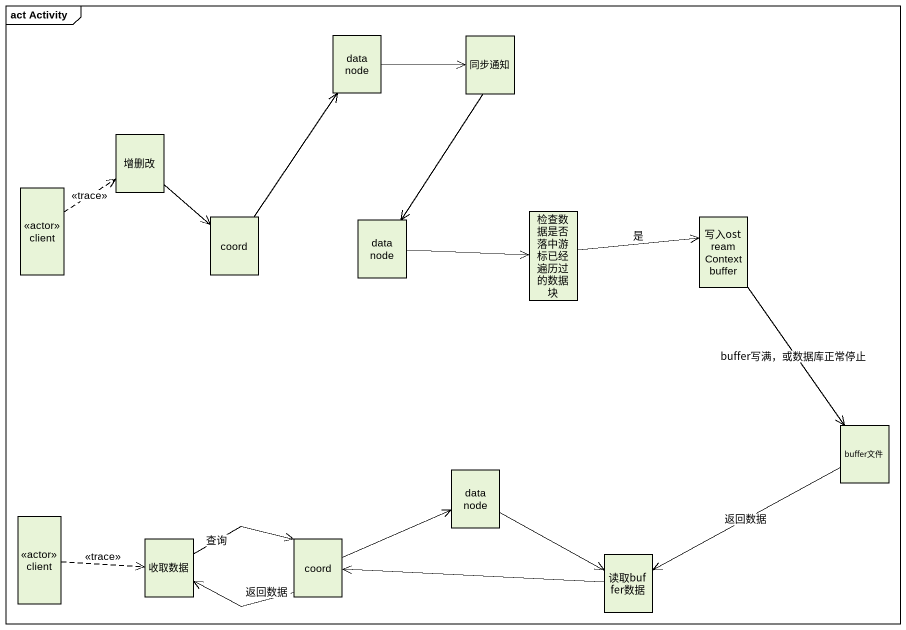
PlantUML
@startuml
mainframe act Activity
hide empty description
state "data node" as data_node <<object>>
state 同步通知 <<object>>
state 增删改 <<object>>
state client <<actor>>
state coord <<object>>
state "data node" as data_node_2 <<object>>
state 检查数据是否落中游标已经遍历过的数据块 <<object>>
state "写入ostreamContext buffer" as 写入ostreamContext_buffer <<object>>
state buffer文件 <<object>>
state "data node" as data_node_3 <<object>>
state "client" as client_2 <<actor>>
state 收取数据 <<object>>
state "coord" as coord_2 <<object>>
state 读取buffer数据 <<object>>
data_node -right-> 同步通知
同步通知 --> data_node_2
增删改 --> coord
client -up[dashed]-> 增删改 : <<trace>>
coord -up-> data_node
data_node_2 -right-> 检查数据是否落中游标已经遍历过的数据块
检查数据是否落中游标已经遍历过的数据块 -right-> 写入ostreamContext_buffer : 是
写入ostreamContext_buffer --> buffer文件 : buffer写满，或数据库正常停止
buffer文件 -left-> 读取buffer数据 : 返回数据
data_node_3 -right-> 读取buffer数据
client_2 -right[dashed]-> 收取数据 : <<trace>>
收取数据 -right-> coord_2 : 查询
coord_2 -right-> data_node_3
coord_2 -left-> 收取数据 : 返回数据
读取buffer数据 -left-> coord_2
@enduml
